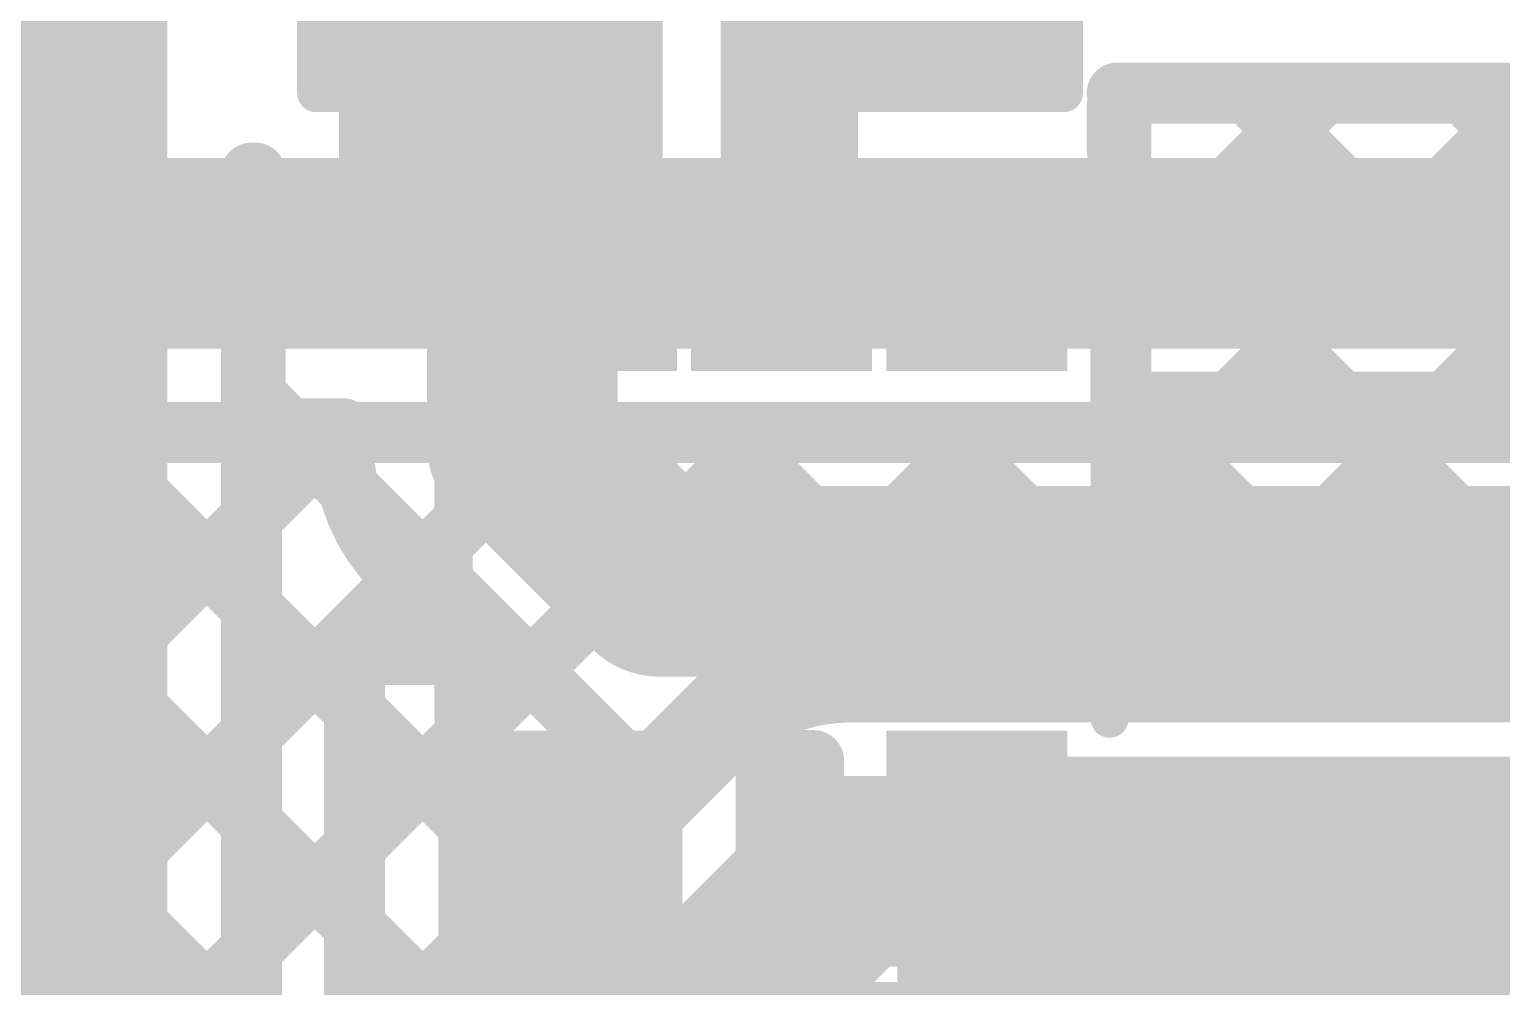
# Model space of a CAD drawing. Header units: millimetres. Extents: x 2.49 to 5.65, y 1.36 to 4.13.
# Drawn here: x 3.6254 to 3.8184, y 2.1789 to 2.3043 of the extents above; entities that cross this region are included whole.
import ezdxf

# ---------------------------------------------------------------- set-up
doc = ezdxf.new("R2010")
doc.units = ezdxf.units.MM
doc.header["$MEASUREMENT"] = 0
for name, color, linetype in [('BottomLayer', 5, 'Continuous'), ('TopLayer', 1, 'Continuous'), ('TopOverlay', 2, 'Continuous'), ('TopPaste', 8, 'Continuous'), ('TopSolder', 216, 'Continuous')]:
    doc.layers.add(name, color=color, linetype=linetype)

# ---------------------------------------------------------------- blocks, each defined once
blk = doc.blocks.new('NC7SZ05P5X_5')
at = {"layer": 'TopLayer'}
for points in [[(-0.04724, 0.01772), (-0.02756, 0.01772), (-0.04724, 0.03346), (-0.02756, 0.03346)], [(0.02756, 0.01772), (0.04724, 0.01772), (0.02756, 0.03346), (0.04724, 0.03346)], [(-0.04724, -0.00787), (-0.02756, -0.00787), (-0.04724, 0.00787), (-0.02756, 0.00787)], [(-0.04724, -0.03346), (-0.02756, -0.03346), (-0.04724, -0.01772), (-0.02756, -0.01772)], [(0.02756, -0.03346), (0.04724, -0.03346), (0.02756, -0.01772), (0.04724, -0.01772)]]:
    blk.add_solid(points, dxfattribs=at)
at = {"layer": 'TopOverlay'}
for points, const_width in [([(-0.041, 0.042, 1), (-0.047, 0.042, 1)], 0.005), ([(-0.04825, 0.042, 1), (-0.04575, 0.042, 1)], 0.0025), ([(-0.04225, 0.042, 1), (-0.03975, 0.042, 1)], 0.0025), ([(-0.02525, 0.043, 1), (-0.02275, 0.043, 1)], 0.0025), ([(0.02075, 0.043, 1), (0.02325, 0.043, 1)], 0.0025), ([(-0.02525, -0.043, 1), (-0.02275, -0.043, 1)], 0.0025), ([(0.02075, -0.043, 1), (0.02325, -0.043, 1)], 0.0025)]:
    blk.add_lwpolyline(points, format="xyb", close=True, dxfattribs=dict(at, const_width=const_width))
at = {"layer": 'TopOverlay', "const_width": 0.005}
for points in [[(0.022, 0.043), (-0.024, 0.043)], [(0.022, -0.043), (-0.024, -0.043)]]:
    blk.add_lwpolyline(points, dxfattribs=at)
at = {"layer": 'TopPaste'}
for points in [[(-0.04724, 0.01772), (-0.02756, 0.01772), (-0.04724, 0.03346), (-0.02756, 0.03346)], [(0.02756, 0.01772), (0.04724, 0.01772), (0.02756, 0.03346), (0.04724, 0.03346)], [(-0.04724, -0.00787), (-0.02756, -0.00787), (-0.04724, 0.00787), (-0.02756, 0.00787)], [(-0.04724, -0.03346), (-0.02756, -0.03346), (-0.04724, -0.01772), (-0.02756, -0.01772)], [(0.02756, -0.03346), (0.04724, -0.03346), (0.02756, -0.01772), (0.04724, -0.01772)]]:
    blk.add_solid(points, dxfattribs=at)
at = {"layer": 'TopSolder'}
for points in [[(-0.05124, 0.01372), (-0.02356, 0.01372), (-0.05124, 0.03746), (-0.02356, 0.03746)], [(0.02356, 0.01372), (0.05124, 0.01372), (0.02356, 0.03746), (0.05124, 0.03746)], [(-0.05124, -0.01187), (-0.02356, -0.01187), (-0.05124, 0.01187), (-0.02356, 0.01187)], [(-0.05124, -0.03746), (-0.02356, -0.03746), (-0.05124, -0.01372), (-0.02356, -0.01372)], [(0.02356, -0.03746), (0.05124, -0.03746), (0.02356, -0.01372), (0.05124, -0.01372)]]:
    blk.add_solid(points, dxfattribs=at)
blk = doc.blocks.new('R__0603_56')
at = {"layer": 'TopLayer'}
for points in [[(-0.045, 0.0175), (-0.045, -0.0175), (-0.015, 0.0175), (-0.015, -0.0175)], [(0.015, 0.0175), (0.015, -0.0175), (0.045, 0.0175), (0.045, -0.0175)]]:
    blk.add_solid(points, dxfattribs=at)
at = {"layer": 'TopOverlay', "const_width": 0.005}
for points in [[(-0.049, -0.021), (-0.049, 0.021)], [(-0.049, 0.021), (0.049, 0.021)], [(0.049, -0.021), (0.049, 0.021)], [(-0.049, -0.021), (0.049, -0.021)]]:
    blk.add_lwpolyline(points, dxfattribs=at)
at = {"layer": 'TopOverlay', "const_width": 0.0025}
for points in [[(-0.05025, 0.021, 1), (-0.04775, 0.021, 1)], [(-0.05025, 0.021, 1), (-0.04775, 0.021, 1)], [(0.04775, 0.021, 1), (0.05025, 0.021, 1)], [(0.04775, 0.021, 1), (0.05025, 0.021, 1)], [(-0.05025, -0.021, 1), (-0.04775, -0.021, 1)], [(-0.05025, -0.021, 1), (-0.04775, -0.021, 1)], [(0.04775, -0.021, 1), (0.05025, -0.021, 1)], [(0.04775, -0.021, 1), (0.05025, -0.021, 1)]]:
    blk.add_lwpolyline(points, format="xyb", close=True, dxfattribs=at)
at = {"layer": 'TopPaste'}
for points in [[(-0.045, 0.0175), (-0.045, -0.0175), (-0.015, 0.0175), (-0.015, -0.0175)], [(0.015, 0.0175), (0.015, -0.0175), (0.045, 0.0175), (0.045, -0.0175)]]:
    blk.add_solid(points, dxfattribs=at)
at = {"layer": 'TopSolder'}
for points in [[(-0.049, 0.0215), (-0.049, -0.0215), (-0.011, 0.0215), (-0.011, -0.0215)], [(0.011, 0.0215), (0.011, -0.0215), (0.049, 0.0215), (0.049, -0.0215)]]:
    blk.add_solid(points, dxfattribs=at)
blk = doc.blocks.new('C__0603_95')
at = {"layer": 'TopLayer'}
for points in [[(-0.045, 0.0175), (-0.045, -0.0175), (-0.015, 0.0175), (-0.015, -0.0175)], [(0.015, 0.0175), (0.015, -0.0175), (0.045, 0.0175), (0.045, -0.0175)]]:
    blk.add_solid(points, dxfattribs=at)
at = {"layer": 'TopOverlay', "const_width": 0.005}
for points in [[(-0.018, 0.021), (-0.049, 0.021)], [(-0.049, 0.021), (-0.049, -0.021)], [(0.049, 0.021), (0.018, 0.021)], [(0.049, 0.021), (0.049, -0.021)], [(-0.018, -0.021), (-0.049, -0.021)], [(0.049, -0.021), (0.018, -0.021)]]:
    blk.add_lwpolyline(points, dxfattribs=at)
at = {"layer": 'TopOverlay', "const_width": 0.0025}
for points in [[(-0.05025, 0.021, 1), (-0.04775, 0.021, 1)], [(-0.05025, 0.021, 1), (-0.04775, 0.021, 1)], [(-0.01925, 0.021, 1), (-0.01675, 0.021, 1)], [(0.01675, 0.021, 1), (0.01925, 0.021, 1)], [(0.04775, 0.021, 1), (0.05025, 0.021, 1)], [(0.04775, 0.021, 1), (0.05025, 0.021, 1)], [(-0.05025, -0.021, 1), (-0.04775, -0.021, 1)], [(-0.05025, -0.021, 1), (-0.04775, -0.021, 1)], [(-0.01925, -0.021, 1), (-0.01675, -0.021, 1)], [(0.01675, -0.021, 1), (0.01925, -0.021, 1)], [(0.04775, -0.021, 1), (0.05025, -0.021, 1)], [(0.04775, -0.021, 1), (0.05025, -0.021, 1)]]:
    blk.add_lwpolyline(points, format="xyb", close=True, dxfattribs=at)
at = {"layer": 'TopPaste'}
for points in [[(-0.045, 0.0175), (-0.045, -0.0175), (-0.015, 0.0175), (-0.015, -0.0175)], [(0.015, 0.0175), (0.015, -0.0175), (0.045, 0.0175), (0.045, -0.0175)]]:
    blk.add_solid(points, dxfattribs=at)
at = {"layer": 'TopSolder'}
for points in [[(-0.049, 0.0215), (-0.049, -0.0215), (-0.011, 0.0215), (-0.011, -0.0215)], [(0.011, 0.0215), (0.011, -0.0215), (0.049, 0.0215), (0.049, -0.0215)]]:
    blk.add_solid(points, dxfattribs=at)
blk = doc.blocks.new('C__0603_96')
at = {"layer": 'TopLayer'}
for points in [[(-0.045, 0.0175), (-0.045, -0.0175), (-0.015, 0.0175), (-0.015, -0.0175)], [(0.015, 0.0175), (0.015, -0.0175), (0.045, 0.0175), (0.045, -0.0175)]]:
    blk.add_solid(points, dxfattribs=at)
at = {"layer": 'TopOverlay', "const_width": 0.005}
for points in [[(-0.049, 0.021), (-0.018, 0.021)], [(-0.049, -0.021), (-0.049, 0.021)], [(0.018, 0.021), (0.049, 0.021)], [(0.049, -0.021), (0.049, 0.021)], [(-0.049, -0.021), (-0.018, -0.021)], [(0.018, -0.021), (0.049, -0.021)]]:
    blk.add_lwpolyline(points, dxfattribs=at)
at = {"layer": 'TopOverlay', "const_width": 0.0025}
for points in [[(-0.05025, 0.021, 1), (-0.04775, 0.021, 1)], [(-0.05025, 0.021, 1), (-0.04775, 0.021, 1)], [(-0.01925, 0.021, 1), (-0.01675, 0.021, 1)], [(0.01675, 0.021, 1), (0.01925, 0.021, 1)], [(0.04775, 0.021, 1), (0.05025, 0.021, 1)], [(0.04775, 0.021, 1), (0.05025, 0.021, 1)], [(-0.05025, -0.021, 1), (-0.04775, -0.021, 1)], [(-0.05025, -0.021, 1), (-0.04775, -0.021, 1)], [(-0.01925, -0.021, 1), (-0.01675, -0.021, 1)], [(0.01675, -0.021, 1), (0.01925, -0.021, 1)], [(0.04775, -0.021, 1), (0.05025, -0.021, 1)], [(0.04775, -0.021, 1), (0.05025, -0.021, 1)]]:
    blk.add_lwpolyline(points, format="xyb", close=True, dxfattribs=at)
at = {"layer": 'TopPaste'}
for points in [[(-0.045, 0.0175), (-0.045, -0.0175), (-0.015, 0.0175), (-0.015, -0.0175)], [(0.015, 0.0175), (0.015, -0.0175), (0.045, 0.0175), (0.045, -0.0175)]]:
    blk.add_solid(points, dxfattribs=at)
at = {"layer": 'TopSolder'}
for points in [[(-0.049, 0.0215), (-0.049, -0.0215), (-0.011, 0.0215), (-0.011, -0.0215)], [(0.011, 0.0215), (0.011, -0.0215), (0.049, 0.0215), (0.049, -0.0215)]]:
    blk.add_solid(points, dxfattribs=at)

msp = doc.modelspace()

# ---------------------------------------------------------------- linework, layer by layer
at = {"layer": 'BottomLayer'}
for points, const_width in [([(3.409, 2.275), (3.941, 2.275)], 0.025), ([(3.301, 1.8585), (3.694, 2.2515)], 0.008), ([(3.32463, 1.85385), (3.72228, 2.2515)], 0.008), ([(3.33895, 1.83988), (3.75057, 2.2515)], 0.008), ([(3.3765, 1.96229), (3.66571, 2.2515)], 0.008), ([(3.3765, 1.99057), (3.63743, 2.2515)], 0.008), ([(3.48168, 2.2515), (3.86709, 2.2515)], 0.008), ([(3.54678, 2.2515), (3.66996, 2.12831)], 0.008), ([(3.57506, 2.2515), (3.67005, 2.15651)], 0.008), ([(3.60335, 2.2515), (3.68031, 2.17454)], 0.008), ([(3.63163, 2.2515), (3.69445, 2.18868)], 0.008), ([(3.65991, 2.2515), (3.70859, 2.20282)], 0.008), ([(3.6882, 2.2515), (3.72399, 2.21571)], 0.008), ([(3.71648, 2.2515), (3.75048, 2.2175)], 0.008), ([(3.74477, 2.2515), (3.77877, 2.2175)], 0.008), ([(3.74485, 2.2175), (3.77885, 2.2515)], 0.008), ([(3.77305, 2.2515), (3.80705, 2.2175)], 0.008), ([(3.77314, 2.2175), (3.80714, 2.2515)], 0.008), ([(3.80134, 2.2515), (3.83534, 2.2175)], 0.008), ([(3.80142, 2.2175), (3.83542, 2.2515)], 0.008), ([(3.733, 2.2175), (3.86265, 2.2175)], 0.008), ([(3.67686, 2.1711), (3.71637, 2.2106)], 0.008), ([(3.69346, 2.15446), (3.733, 2.194)], 0.025), ([(3.733, 2.194), (4.097, 2.194)], 0.025)]:
    msp.add_lwpolyline(points, dxfattribs=dict(at, const_width=const_width))
for points, const_width in [([(3.62963, 2.2515, 1), (3.63363, 2.2515, 1)], 0.004), ([(3.63543, 2.2515, 1), (3.63943, 2.2515, 1)], 0.004), ([(3.65791, 2.2515, 1), (3.66191, 2.2515, 1)], 0.004), ([(3.66371, 2.2515, 1), (3.66771, 2.2515, 1)], 0.004), ([(3.6862, 2.2515, 1), (3.6902, 2.2515, 1)], 0.004), ([(3.692, 2.2515, 1), (3.696, 2.2515, 1)], 0.004), ([(3.71448, 2.2515, 1), (3.71848, 2.2515, 1)], 0.004), ([(3.72028, 2.2515, 1), (3.72428, 2.2515, 1)], 0.004), ([(3.74277, 2.2515, 1), (3.74677, 2.2515, 1)], 0.004), ([(3.74857, 2.2515, 1), (3.75257, 2.2515, 1)], 0.004), ([(3.77105, 2.2515, 1), (3.77505, 2.2515, 1)], 0.004), ([(3.77685, 2.2515, 1), (3.78085, 2.2515, 1)], 0.004), ([(3.79934, 2.2515, 1), (3.80334, 2.2515, 1)], 0.004), ([(3.80514, 2.2515, 1), (3.80914, 2.2515, 1)], 0.004), ([(3.731, 2.2175, 1), (3.735, 2.2175, 1)], 0.004), ([(3.731, 2.2175, 1), (3.735, 2.2175, 1)], 0.004), ([(3.731, 2.2175, 1), (3.735, 2.2175, 1)], 0.004), ([(3.74285, 2.2175, 1), (3.74685, 2.2175, 1)], 0.004), ([(3.74848, 2.2175, 1), (3.75248, 2.2175, 1)], 0.004), ([(3.77114, 2.2175, 1), (3.77514, 2.2175, 1)], 0.004), ([(3.77677, 2.2175, 1), (3.78077, 2.2175, 1)], 0.004), ([(3.79942, 2.2175, 1), (3.80342, 2.2175, 1)], 0.004), ([(3.80505, 2.2175, 1), (3.80905, 2.2175, 1)], 0.004), ([(3.72199, 2.21571, 1), (3.72599, 2.21571, 1)], 0.004), ([(3.71437, 2.2106, 1), (3.71837, 2.2106, 1)], 0.004), ([(3.71437, 2.2106, 1), (3.71837, 2.2106, 1)], 0.004), ([(3.71438, 2.21062, 1), (3.71838, 2.21062, 1)], 0.004), ([(3.70659, 2.20282, 1), (3.71059, 2.20282, 1)], 0.004), ([(3.72675, 2.194, 1), (3.73925, 2.194, 1)], 0.0125), ([(3.72675, 2.194, 1), (3.73925, 2.194, 1)], 0.0125), ([(3.69245, 2.18868, 1), (3.69645, 2.18868, 1)], 0.004)]:
    msp.add_lwpolyline(points, format="xyb", close=True, dxfattribs=dict(at, const_width=const_width))
at = {"layer": 'BottomLayer', "const_width": 0.008}
for points in [[(3.71637, 2.2106, -0.199188), (3.733, 2.2175)], [(3.71638, 2.21062, -0.198912), (3.733, 2.2175)]]:
    msp.add_lwpolyline(points, format="xyb", dxfattribs=at)
at = {"layer": 'TopLayer'}
for points, const_width in [([(3.631, 1.928), (3.631, 2.494)], 0.025), ([(3.69, 2.25), (3.69, 2.297)], 0.025), ([(3.768, 2.296), (3.93045, 2.296)], 0.008), ([(3.76846, 2.2694), (3.79507, 2.296)], 0.008), ([(3.78285, 2.2555), (3.82335, 2.296)], 0.008), ([(3.78512, 2.296), (3.82562, 2.2555)], 0.008), ([(3.81114, 2.2555), (3.85164, 2.296)], 0.008), ([(3.8134, 2.296), (3.8539, 2.2555)], 0.008), ([(3.768, 2.2885), (3.768, 2.29424)], 0.008), ([(3.76846, 2.2555), (3.76846, 2.29424)], 0.008), ([(3.6545, 1.93773), (3.6545, 2.2855)], 0.008), ([(3.655, 2.252), (3.655, 2.2855)], 0.008), ([(3.76846, 2.28437), (3.79734, 2.2555)], 0.008), ([(3.69, 2.25), (3.708, 2.232)], 0.025), ([(3.655, 2.25641), (3.65941, 2.252)], 0.008), ([(3.76846, 2.2555), (3.87332, 2.2555)], 0.008), ([(3.6545, 2.24029), (3.66621, 2.252)], 0.008), ([(3.655, 2.252), (3.6665, 2.252)], 0.008), ([(3.65941, 2.252), (3.66723, 2.24418)], 0.008), ([(3.708, 2.232), (3.884, 2.232)], 0.025), ([(3.6734, 2.23337), (3.68436, 2.2224)], 0.008), ([(3.6545, 2.212), (3.67463, 2.23213)], 0.008), ([(3.6545, 2.22863), (3.668, 2.21513)], 0.008), ([(3.668, 2.2224), (3.68436, 2.2224)], 0.008), ([(3.668, 2.072), (3.668, 2.2224)], 0.008), ([(3.722, 2.2085), (3.72819, 2.2085)], 0.008), ([(3.722, 2.09703), (3.722, 2.2085)], 0.008), ([(3.72819, 2.124), (3.72819, 2.2085)], 0.008), ([(3.74959, 2.16141), (3.74959, 2.1986)], 0.02), ([(3.6545, 2.20035), (3.668, 2.18685)], 0.008), ([(3.722, 2.19465), (3.72819, 2.20084)], 0.008), ([(3.6545, 2.18372), (3.668, 2.19722)], 0.008), ([(3.722, 2.18941), (3.72819, 2.18323)], 0.008)]:
    msp.add_lwpolyline(points, dxfattribs=dict(at, const_width=const_width))
for points, const_width in [([(3.68375, 2.297, 1), (3.69625, 2.297, 1)], 0.0125), ([(3.766, 2.296, 1), (3.77, 2.296, 1)], 0.004), ([(3.78312, 2.296, 1), (3.78712, 2.296, 1)], 0.004), ([(3.79307, 2.296, 1), (3.79707, 2.296, 1)], 0.004), ([(3.8114, 2.296, 1), (3.8154, 2.296, 1)], 0.004), ([(3.766, 2.29424, 1), (3.77, 2.29424, 1)], 0.004), ([(3.76646, 2.29424, 1), (3.77046, 2.29424, 1)], 0.004), ([(3.766, 2.2885, 1), (3.77, 2.2885, 1)], 0.004), ([(3.6525, 2.2855, 1), (3.6565, 2.2855, 1)], 0.004), ([(3.653, 2.2855, 1), (3.657, 2.2855, 1)], 0.004), ([(3.76646, 2.28437, 1), (3.77046, 2.28437, 1)], 0.004), ([(3.76646, 2.2694, 1), (3.77046, 2.2694, 1)], 0.004), ([(3.68375, 2.25, 1), (3.69625, 2.25, 1)], 0.0125), ([(3.68375, 2.25, 1), (3.69625, 2.25, 1)], 0.0125), ([(3.653, 2.25641, 1), (3.657, 2.25641, 1)], 0.004), ([(3.76646, 2.2555, 1), (3.77046, 2.2555, 1)], 0.004), ([(3.76646, 2.2555, 1), (3.77046, 2.2555, 1)], 0.004), ([(3.78085, 2.2555, 1), (3.78485, 2.2555, 1)], 0.004), ([(3.79534, 2.2555, 1), (3.79934, 2.2555, 1)], 0.004), ([(3.80914, 2.2555, 1), (3.81314, 2.2555, 1)], 0.004), ([(3.653, 2.252, 1), (3.657, 2.252, 1)], 0.004), ([(3.653, 2.252, 1), (3.657, 2.252, 1)], 0.004), ([(3.65741, 2.252, 1), (3.66141, 2.252, 1)], 0.004), ([(3.65741, 2.252, 1), (3.66141, 2.252, 1)], 0.004), ([(3.66421, 2.252, 1), (3.66821, 2.252, 1)], 0.004), ([(3.6645, 2.252, 1), (3.6685, 2.252, 1)], 0.004), ([(3.6645, 2.25, 1), (3.6685, 2.25, 1)], 0.004), ([(3.6645, 2.25, 1), (3.6685, 2.25, 1)], 0.004), ([(3.66523, 2.24418, 1), (3.66923, 2.24418, 1)], 0.004), ([(3.6525, 2.24029, 1), (3.6565, 2.24029, 1)], 0.004), ([(3.70175, 2.232, 1), (3.71425, 2.232, 1)], 0.0125), ([(3.70175, 2.232, 1), (3.71425, 2.232, 1)], 0.0125), ([(3.67138, 2.23338, 1), (3.67538, 2.23338, 1)], 0.004), ([(3.6714, 2.23337, 1), (3.6754, 2.23337, 1)], 0.004), ([(3.6714, 2.23337, 1), (3.6754, 2.23337, 1)], 0.004), ([(3.67263, 2.23213, 1), (3.67663, 2.23213, 1)], 0.004), ([(3.6525, 2.22863, 1), (3.6565, 2.22863, 1)], 0.004), ([(3.666, 2.2224, 1), (3.67, 2.2224, 1)], 0.004), ([(3.666, 2.2224, 1), (3.67, 2.2224, 1)], 0.004), ([(3.68236, 2.2224, 1), (3.68636, 2.2224, 1)], 0.004), ([(3.68236, 2.2224, 1), (3.68636, 2.2224, 1)], 0.004), ([(3.666, 2.21513, 1), (3.67, 2.21513, 1)], 0.004), ([(3.6525, 2.212, 1), (3.6565, 2.212, 1)], 0.004), ([(3.72, 2.2085, 1), (3.724, 2.2085, 1)], 0.004), ([(3.72, 2.2085, 1), (3.724, 2.2085, 1)], 0.004), ([(3.72619, 2.2085, 1), (3.73019, 2.2085, 1)], 0.004), ([(3.72619, 2.2085, 1), (3.73019, 2.2085, 1)], 0.004), ([(3.74459, 2.1986, 1), (3.75459, 2.1986, 1)], 0.01), ([(3.6525, 2.20035, 1), (3.6565, 2.20035, 1)], 0.004), ([(3.72619, 2.20084, 1), (3.73019, 2.20084, 1)], 0.004), ([(3.666, 2.19722, 1), (3.67, 2.19722, 1)], 0.004), ([(3.72, 2.19465, 1), (3.724, 2.19465, 1)], 0.004), ([(3.72, 2.18941, 1), (3.724, 2.18941, 1)], 0.004), ([(3.666, 2.18685, 1), (3.67, 2.18685, 1)], 0.004), ([(3.6525, 2.18372, 1), (3.6565, 2.18372, 1)], 0.004), ([(3.72619, 2.18323, 1), (3.73019, 2.18323, 1)], 0.004)]:
    msp.add_lwpolyline(points, format="xyb", close=True, dxfattribs=dict(at, const_width=const_width))
at = {"layer": 'TopLayer', "const_width": 0.008}
for points in [[(3.6734, 2.23337, -0.199188), (3.6665, 2.25)], [(3.67338, 2.23338, -0.198912), (3.6665, 2.25)]]:
    msp.add_lwpolyline(points, format="xyb", dxfattribs=at)
at = {"layer": 'TopLayer'}
for points in [[(3.666, 2.263), (3.70841, 2.263), (3.666, 2.335), (3.70841, 2.335)], [(3.716, 2.263), (3.734, 2.263), (3.716, 2.335), (3.734, 2.335)], [(3.711, 2.2114), (3.679, 2.2114), (3.711, 2.083), (3.679, 2.083)], [(3.73919, 2.209), (3.73919, 2.135), (3.839, 2.209), (3.839, 2.135)], [(3.807, 2.075), (3.848, 2.075), (3.807, 2.209), (3.848, 2.209)]]:
    msp.add_solid(points, dxfattribs=at)

# ---------------------------------------------------------------- block references
for name, p, rotation in [('C__0603_95', (3.712, 2.317), 180), ('NC7SZ05P5X_5', (3.724, 2.236), 270), ('C__0603_96', (3.854, 2.174), 360), ('R__0603_56', (3.725, 2.156), 360)]:
    msp.add_blockref(name, p, dxfattribs=dict(rotation=rotation))

doc.saveas('drawing.dxf')
